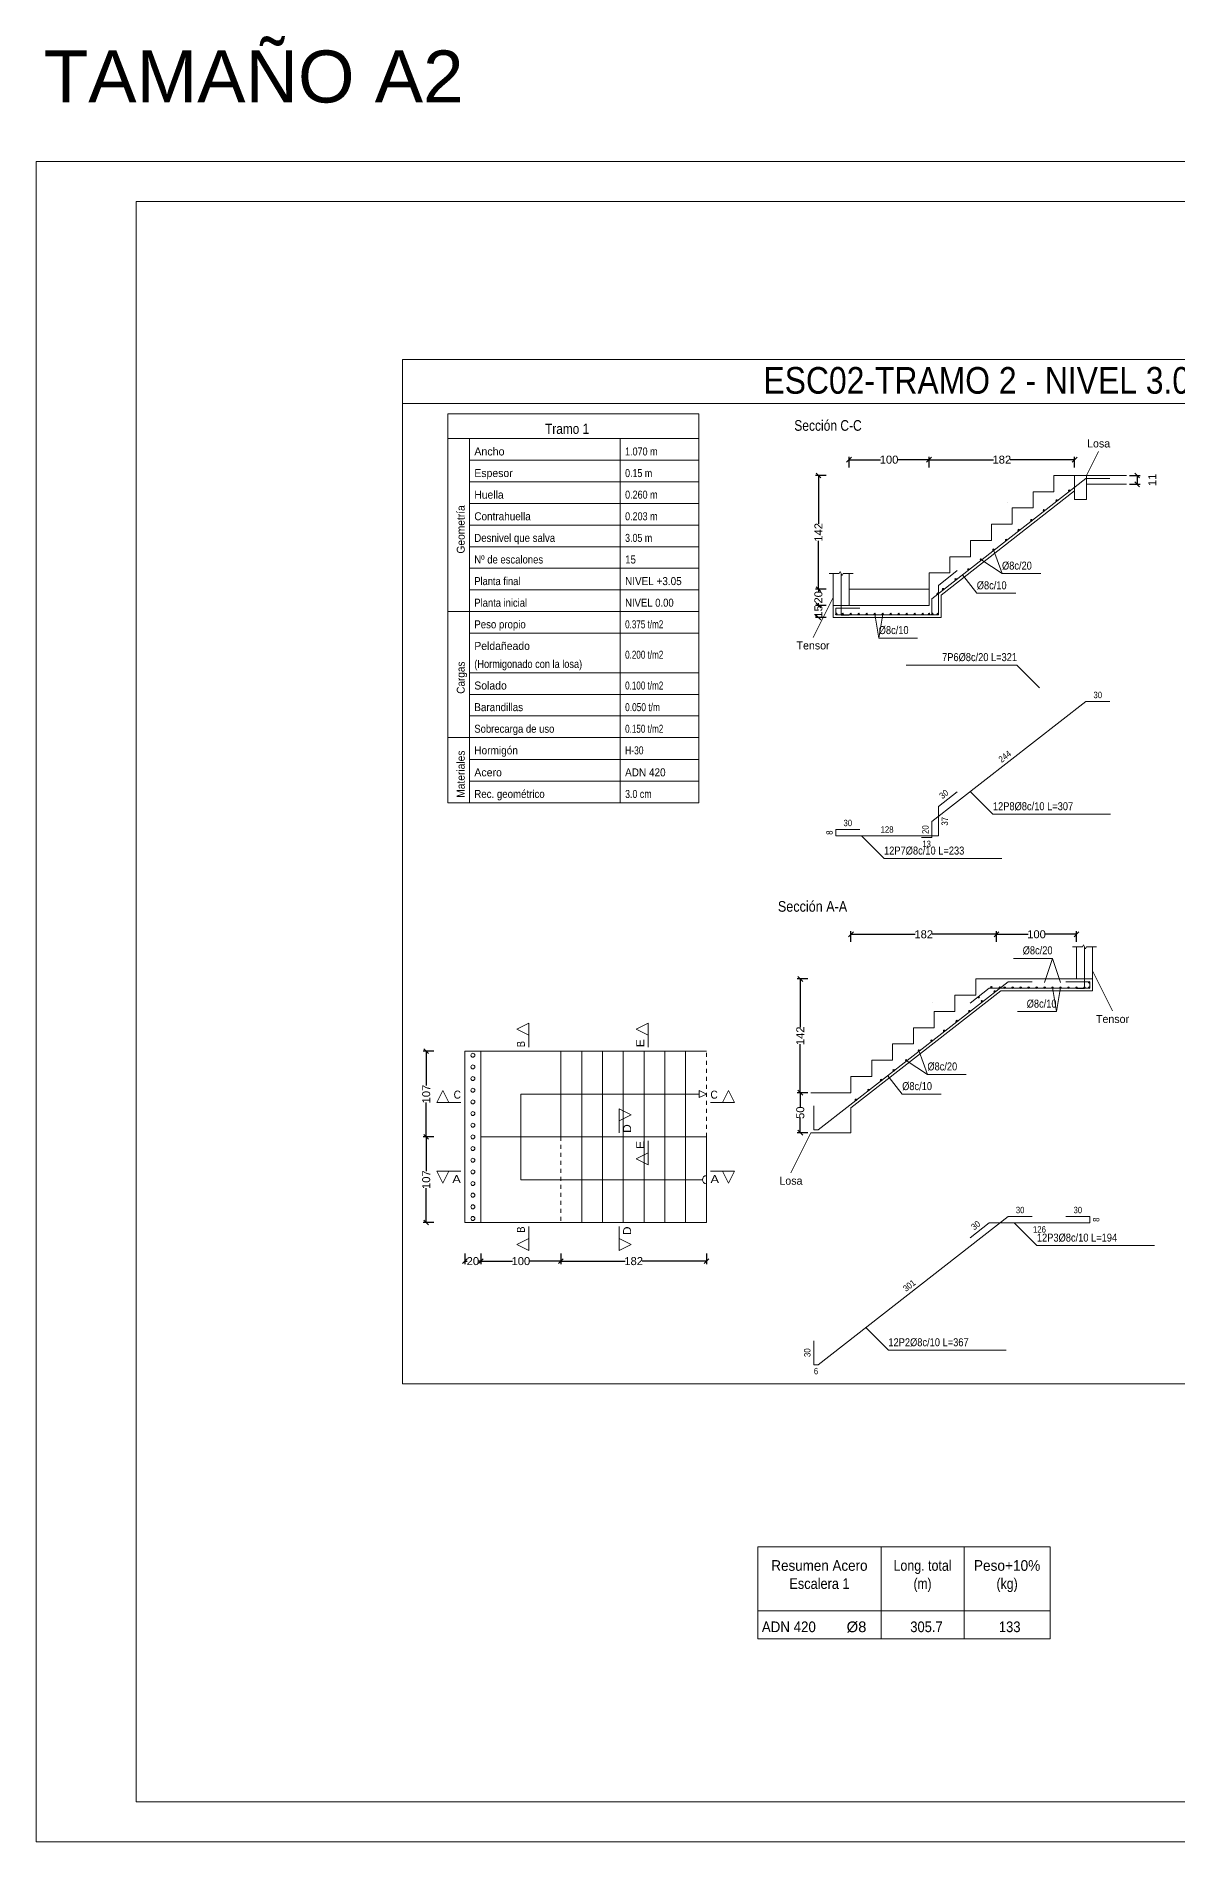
# Model space of a CAD drawing. Header units: millimetres. Extents: x 0 to 127, y 1 to 93.
# Drawn here: x 67.17 to 95.72, y 48.36 to 93.49 of the extents above; entities that cross this region are included whole.
import ezdxf
from ezdxf.enums import TextEntityAlignment as Align

# ---------------------------------------------------------------- set-up
doc = ezdxf.new("R2010")
doc.units = ezdxf.units.MM
doc.linetypes.add('CYPE_PUNTO', pattern=[0.075, 0, -0.075])
for name, color, linetype, lineweight in [('CIM_REFEREN', 2, 'Continuous', 0), ('ESC_BARRAS_ARMADURA_LONGITUDINAL', 4, 'Continuous', 15), ('ESC_BARRAS_ARMADURA_TRANSVERSAL', 4, 'Continuous', 15), ('ESC_CONTORNO_ESCALERA', 3, 'Continuous', 0), ('ESC_COTAS', 1, 'Continuous', 0), ('ESC_ESCALON', 2, 'Continuous', 0), ('ESC_GEOMETRIA_APOYO', 2, 'Continuous', 0), ('ESC_LINEA_DE_HUELLA', 9, 'Continuous', 0), ('ESC_LINEA_REFERENCIA_ARMADURA', 36, 'Continuous', 0), ('ESC_LINEAS_DE_LA_TABLA', 6, 'Continuous', 0), ('ESC_RECRECIDO', 1, 'Continuous', 0), ('ESC_RECUADRO_DEL_DETALLE', 7, 'Continuous', 9), ('ESC_SECCIONES', 4, 'Continuous', 0), ('ESC_TEXTO_APOYO', 3, 'Continuous', 0), ('ESC_TEXTO_ARMADURA_LONGITUDINAL', 3, 'Continuous', 9), ('ESC_TEXTO_ARMADURA_TRANSVERSAL', 3, 'Continuous', 9), ('ESC_TEXTOS_DE_LA_TABLA', 2, 'Continuous', 0), ('ESC_TITULO_DEL_RECUADRO', 7, 'Continuous', 0), ('RECUAD_LIMITES', 2, 'Continuous', 0), ('RECUAD_MARCO', 1, 'Continuous', 20), ('TABLAS', 1, 'Continuous', 0), ('TEXTO_TABLAS', 1, 'Continuous', 0)]:
    doc.layers.add(name, color=color, linetype=linetype, lineweight=lineweight)
doc.styles.add('CYPETXT_0.3_romans', font='arial.ttf', dxfattribs={"height": 0.2})
doc.styles.add('CYPETXT_romans', font='arial.ttf', dxfattribs={"height": 0.2})
doc.dimstyles.new('cype_oblique', dxfattribs={"dimtxt": 0.18, "dimasz": 0.18, "dimexe": 0.075, "dimexo": 0.075, "dimgap": 0, "dimtad": 0, "dimdec": 4, "dimzin": 0, "dimdsep": 46, "dimtxsty": 'CYPETXT_0.3_romans', "dimblk": 'OBLIQUE', "dimtsz": 0.06, "dimcen": 0.09, "dimadec": 0, "dimazin": 0, "dimtfac": 1, "dimtdec": 4, "dimtofl": 0, "dimtmove": 2, "dimatfit": 3, "dimfxl": 1, "dimtolj": 1, "dimtzin": 0, "dimarcsym": 0})

# ---------------------------------------------------------------- blocks, each defined once
blk = doc.blocks.new('*D86')
at = {"layer": 'Defpoints', "color": 0, "transparency": 16777216}
for p in [(94.44, 82.51), (94.44, 82.29), (94.706, 82.29)]:
    blk.add_point(p, dxfattribs=at)
at = {"layer": 'ESC_COTAS', "color": 0, "lineweight": -2, "transparency": 16777216}
for p, q in [((94.515, 82.51), (94.781, 82.51)), ((94.515, 82.29), (94.781, 82.29)), ((94.766, 82.45), (94.646, 82.57)), ((94.766, 82.23), (94.646, 82.35)), ((94.706, 82.51), (94.706, 82.29))]:
    blk.add_line(p, q, dxfattribs=at)
at = {"layer": 'ESC_COTAS', "color": 0, "transparency": 16777216, "insert": (95.082, 82.4), "char_height": 0.2, "attachment_point": 5, "rotation": 90, "style": 'CYPETXT_0.3_romans'}
blk.add_mtext('\\A1;11', dxfattribs=at)
blk = doc.blocks.new('_OBLIQUE')
at = {"color": 0, "linetype": 'ByBlock', "lineweight": -2}
blk.add_line((-0.5, -0.5), (0.5, 0.5), dxfattribs=at)
blk = doc.blocks.new('*D101')
at = {"layer": 'Defpoints', "color": 0, "transparency": 16777216}
for p in [(87.5, 82.638), (89.5, 82.904), (89.5, 82.638)]:
    blk.add_point(p, dxfattribs=at)
at = {"layer": 'ESC_COTAS', "color": 0, "lineweight": -2, "transparency": 16777216}
for p, q in [((87.44, 82.844), (87.56, 82.964)), ((87.5, 82.713), (87.5, 82.979)), ((87.5, 82.904), (88.289, 82.904)), ((89.5, 82.904), (88.711, 82.904)), ((89.44, 82.844), (89.56, 82.964)), ((89.5, 82.713), (89.5, 82.979))]:
    blk.add_line(p, q, dxfattribs=at)
at = {"layer": 'ESC_COTAS', "color": 0, "transparency": 16777216, "insert": (88.5, 82.904), "char_height": 0.2, "attachment_point": 5, "style": 'CYPETXT_0.3_romans'}
blk.add_mtext('\\A1;100', dxfattribs=at)
blk = doc.blocks.new('*D102')
at = {"layer": 'Defpoints', "color": 0, "transparency": 16777216}
for p in [(89.5, 82.638), (93.14, 82.904), (93.14, 82.638)]:
    blk.add_point(p, dxfattribs=at)
at = {"layer": 'ESC_COTAS', "color": 0, "lineweight": -2, "transparency": 16777216}
for p, q in [((89.44, 82.844), (89.56, 82.964)), ((89.5, 82.713), (89.5, 82.979)), ((89.5, 82.904), (91.11, 82.904)), ((93.14, 82.904), (91.531, 82.904)), ((93.08, 82.844), (93.2, 82.964)), ((93.14, 82.713), (93.14, 82.979))]:
    blk.add_line(p, q, dxfattribs=at)
at = {"layer": 'ESC_COTAS', "color": 0, "transparency": 16777216, "insert": (91.32, 82.904), "char_height": 0.2, "attachment_point": 5, "style": 'CYPETXT_0.3_romans'}
blk.add_mtext('\\A1;182', dxfattribs=at)
blk = doc.blocks.new('*D103')
at = {"layer": 'Defpoints', "color": 0, "transparency": 16777216}
for p in [(86.734, 79.262), (87, 79.262), (87, 78.962)]:
    blk.add_point(p, dxfattribs=at)
at = {"layer": 'ESC_COTAS', "color": 0, "lineweight": -2, "transparency": 16777216}
for p, q in [((86.925, 79.262), (86.659, 79.262)), ((86.794, 79.202), (86.674, 79.322)), ((86.794, 78.902), (86.674, 79.022)), ((86.734, 79.262), (86.734, 79.247)), ((86.925, 78.962), (86.659, 78.962)), ((86.734, 78.962), (86.734, 78.977))]:
    blk.add_line(p, q, dxfattribs=at)
at = {"layer": 'ESC_COTAS', "color": 0, "transparency": 16777216, "insert": (86.734, 79.112), "char_height": 0.2, "attachment_point": 5, "rotation": 90, "style": 'CYPETXT_0.3_romans'}
blk.add_mtext('\\A1;15', dxfattribs=at)
blk = doc.blocks.new('*D104')
at = {"layer": 'Defpoints', "color": 0, "transparency": 16777216}
for p in [(86.734, 79.668), (87, 79.668), (87, 79.262)]:
    blk.add_point(p, dxfattribs=at)
at = {"layer": 'ESC_COTAS', "color": 0, "lineweight": -2, "transparency": 16777216}
for p, q in [((86.925, 79.668), (86.659, 79.668)), ((86.794, 79.608), (86.674, 79.728)), ((86.734, 79.668), (86.734, 79.61)), ((86.925, 79.262), (86.659, 79.262)), ((86.794, 79.202), (86.674, 79.322)), ((86.734, 79.262), (86.734, 79.32))]:
    blk.add_line(p, q, dxfattribs=at)
at = {"layer": 'ESC_COTAS', "color": 0, "transparency": 16777216, "insert": (86.734, 79.465), "char_height": 0.2, "attachment_point": 5, "rotation": 90, "style": 'CYPETXT_0.3_romans'}
blk.add_mtext('\\A1;20', dxfattribs=at)
blk = doc.blocks.new('*D105')
at = {"layer": 'Defpoints', "color": 0, "transparency": 16777216}
for p in [(86.734, 82.51), (87, 82.51), (87, 79.668)]:
    blk.add_point(p, dxfattribs=at)
at = {"layer": 'ESC_COTAS', "color": 0, "lineweight": -2, "transparency": 16777216}
for p, q in [((86.925, 82.51), (86.659, 82.51)), ((86.794, 82.45), (86.674, 82.57)), ((86.734, 82.51), (86.734, 81.3)), ((86.734, 79.668), (86.734, 80.878)), ((86.925, 79.668), (86.659, 79.668)), ((86.794, 79.608), (86.674, 79.728))]:
    blk.add_line(p, q, dxfattribs=at)
at = {"layer": 'ESC_COTAS', "color": 0, "transparency": 16777216, "insert": (86.734, 81.089), "char_height": 0.2, "attachment_point": 5, "rotation": 90, "style": 'CYPETXT_0.3_romans'}
blk.add_mtext('\\A1;142', dxfattribs=at)
blk = doc.blocks.new('*D89')
at = {"layer": 'Defpoints', "color": 0, "transparency": 16777216}
for p in [(91.187, 71.042), (87.547, 70.776), (91.187, 70.776)]:
    blk.add_point(p, dxfattribs=at)
at = {"layer": 'ESC_COTAS', "color": 0, "lineweight": -2, "transparency": 16777216}
for p, q in [((87.487, 70.982), (87.607, 71.102)), ((87.547, 70.851), (87.547, 71.117)), ((87.547, 71.042), (89.157, 71.042)), ((91.187, 71.042), (89.578, 71.042)), ((91.127, 70.982), (91.247, 71.102)), ((91.187, 70.851), (91.187, 71.117))]:
    blk.add_line(p, q, dxfattribs=at)
at = {"layer": 'ESC_COTAS', "color": 0, "transparency": 16777216, "insert": (89.367, 71.042), "char_height": 0.2, "attachment_point": 5, "style": 'CYPETXT_0.3_romans'}
blk.add_mtext('\\A1;182', dxfattribs=at)
blk = doc.blocks.new('*D90')
at = {"layer": 'Defpoints', "color": 0, "transparency": 16777216}
for p in [(93.187, 71.042), (91.187, 70.776), (93.187, 70.776)]:
    blk.add_point(p, dxfattribs=at)
at = {"layer": 'ESC_COTAS', "color": 0, "lineweight": -2, "transparency": 16777216}
for p, q in [((91.127, 70.982), (91.247, 71.102)), ((91.187, 70.851), (91.187, 71.117)), ((91.187, 71.042), (91.976, 71.042)), ((93.187, 71.042), (92.399, 71.042)), ((93.127, 70.982), (93.247, 71.102)), ((93.187, 70.851), (93.187, 71.117))]:
    blk.add_line(p, q, dxfattribs=at)
at = {"layer": 'ESC_COTAS', "color": 0, "transparency": 16777216, "insert": (92.187, 71.042), "char_height": 0.2, "attachment_point": 5, "style": 'CYPETXT_0.3_romans'}
blk.add_mtext('\\A1;100', dxfattribs=at)
blk = doc.blocks.new('*D91')
at = {"layer": 'Defpoints', "color": 0, "transparency": 16777216}
for p in [(86.281, 67.084), (86.547, 67.084), (86.547, 66.084)]:
    blk.add_point(p, dxfattribs=at)
at = {"layer": 'ESC_COTAS', "color": 0, "lineweight": -2, "transparency": 16777216}
for p, q in [((86.472, 67.084), (86.206, 67.084)), ((86.341, 67.024), (86.221, 67.144)), ((86.281, 67.084), (86.281, 66.727)), ((86.281, 66.084), (86.281, 66.441)), ((86.472, 66.084), (86.206, 66.084)), ((86.341, 66.024), (86.221, 66.144))]:
    blk.add_line(p, q, dxfattribs=at)
at = {"layer": 'ESC_COTAS', "color": 0, "transparency": 16777216, "insert": (86.281, 66.584), "char_height": 0.2, "attachment_point": 5, "rotation": 90, "style": 'CYPETXT_0.3_romans'}
blk.add_mtext('\\A1;50', dxfattribs=at)
blk = doc.blocks.new('*D92')
at = {"layer": 'Defpoints', "color": 0, "transparency": 16777216}
for p in [(86.281, 69.926), (86.547, 69.926), (86.547, 67.084)]:
    blk.add_point(p, dxfattribs=at)
at = {"layer": 'ESC_COTAS', "color": 0, "lineweight": -2, "transparency": 16777216}
for p, q in [((86.341, 69.866), (86.221, 69.986)), ((86.472, 69.926), (86.206, 69.926)), ((86.281, 69.926), (86.281, 68.716)), ((86.281, 67.084), (86.281, 68.294)), ((86.472, 67.084), (86.206, 67.084)), ((86.341, 67.024), (86.221, 67.144))]:
    blk.add_line(p, q, dxfattribs=at)
at = {"layer": 'ESC_COTAS', "color": 0, "transparency": 16777216, "insert": (86.281, 68.505), "char_height": 0.2, "attachment_point": 5, "rotation": 90, "style": 'CYPETXT_0.3_romans'}
blk.add_mtext('\\A1;142', dxfattribs=at)
blk = doc.blocks.new('*D93')
at = {"layer": 'Defpoints', "color": 0, "transparency": 16777216}
for p in [(80.294, 63.14), (80.294, 62.874), (83.934, 63.14)]:
    blk.add_point(p, dxfattribs=at)
at = {"layer": 'ESC_COTAS', "color": 0, "lineweight": -2, "transparency": 16777216}
for p, q in [((80.234, 62.814), (80.354, 62.934)), ((80.294, 63.065), (80.294, 62.799)), ((80.294, 62.874), (81.904, 62.874)), ((83.934, 62.874), (82.325, 62.874)), ((83.874, 62.814), (83.994, 62.934)), ((83.934, 63.065), (83.934, 62.799))]:
    blk.add_line(p, q, dxfattribs=at)
at = {"layer": 'ESC_COTAS', "color": 0, "transparency": 16777216, "insert": (82.114, 62.874), "char_height": 0.2, "attachment_point": 5, "style": 'CYPETXT_0.3_romans'}
blk.add_mtext('\\A1;182', dxfattribs=at)
blk = doc.blocks.new('*D94')
at = {"layer": 'Defpoints', "color": 0, "transparency": 16777216}
for p in [(78.294, 63.14), (78.294, 62.874), (80.294, 63.14)]:
    blk.add_point(p, dxfattribs=at)
at = {"layer": 'ESC_COTAS', "color": 0, "lineweight": -2, "transparency": 16777216}
for p, q in [((78.234, 62.814), (78.354, 62.934)), ((78.294, 63.065), (78.294, 62.799)), ((78.294, 62.874), (79.083, 62.874)), ((80.294, 62.874), (79.506, 62.874)), ((80.234, 62.814), (80.354, 62.934)), ((80.294, 63.065), (80.294, 62.799))]:
    blk.add_line(p, q, dxfattribs=at)
at = {"layer": 'ESC_COTAS', "color": 0, "transparency": 16777216, "insert": (79.294, 62.874), "char_height": 0.2, "attachment_point": 5, "style": 'CYPETXT_0.3_romans'}
blk.add_mtext('\\A1;100', dxfattribs=at)
blk = doc.blocks.new('*D95')
at = {"layer": 'Defpoints', "color": 0, "transparency": 16777216}
for p in [(77.894, 63.14), (77.894, 62.874), (78.294, 63.14)]:
    blk.add_point(p, dxfattribs=at)
at = {"layer": 'ESC_COTAS', "color": 0, "lineweight": -2, "transparency": 16777216}
for p, q in [((77.834, 62.814), (77.954, 62.934)), ((77.894, 63.065), (77.894, 62.799)), ((77.894, 62.874), (77.95, 62.874)), ((78.234, 62.814), (78.354, 62.934)), ((78.294, 62.874), (78.239, 62.874)), ((78.294, 63.065), (78.294, 62.799))]:
    blk.add_line(p, q, dxfattribs=at)
at = {"layer": 'ESC_COTAS', "color": 0, "transparency": 16777216, "insert": (78.094, 62.874), "char_height": 0.2, "attachment_point": 5, "style": 'CYPETXT_0.3_romans'}
blk.add_mtext('\\A1;20', dxfattribs=at)
blk = doc.blocks.new('*D96')
at = {"layer": 'Defpoints', "color": 0, "transparency": 16777216}
for p in [(76.928, 65.98), (77.194, 65.98), (77.194, 63.84)]:
    blk.add_point(p, dxfattribs=at)
at = {"layer": 'ESC_COTAS', "color": 0, "lineweight": -2, "transparency": 16777216}
for p, q in [((77.119, 65.98), (76.853, 65.98)), ((76.988, 65.92), (76.868, 66.04)), ((76.928, 65.98), (76.928, 65.122)), ((76.928, 63.84), (76.928, 64.698)), ((77.119, 63.84), (76.853, 63.84)), ((76.988, 63.78), (76.868, 63.9))]:
    blk.add_line(p, q, dxfattribs=at)
at = {"layer": 'ESC_COTAS', "color": 0, "transparency": 16777216, "insert": (76.928, 64.91), "char_height": 0.2, "attachment_point": 5, "rotation": 90, "style": 'CYPETXT_0.3_romans'}
blk.add_mtext('\\A1;107', dxfattribs=at)
blk = doc.blocks.new('*D97')
at = {"layer": 'Defpoints', "color": 0, "transparency": 16777216}
for p in [(76.928, 68.12), (77.194, 68.12), (77.194, 65.98)]:
    blk.add_point(p, dxfattribs=at)
at = {"layer": 'ESC_COTAS', "color": 0, "lineweight": -2, "transparency": 16777216}
for p, q in [((76.988, 68.06), (76.868, 68.18)), ((77.119, 68.12), (76.853, 68.12)), ((76.928, 68.12), (76.928, 67.262)), ((76.928, 65.98), (76.928, 66.838)), ((77.119, 65.98), (76.853, 65.98)), ((76.988, 65.92), (76.868, 66.04))]:
    blk.add_line(p, q, dxfattribs=at)
at = {"layer": 'ESC_COTAS', "color": 0, "transparency": 16777216, "insert": (76.928, 67.05), "char_height": 0.2, "attachment_point": 5, "rotation": 90, "style": 'CYPETXT_0.3_romans'}
blk.add_mtext('\\A1;107', dxfattribs=at)

msp = doc.modelspace()

# ---------------------------------------------------------------- hatches: boundary and pattern name
at = {"layer": 'ESC_BARRAS_ARMADURA_TRANSVERSAL'}
h = msp.add_hatch(color=256, dxfattribs=at)
edge = h.paths.add_edge_path(flags=0)
edge.add_arc((93.00459, 82.1301), 0.02, 0, 360)
h = msp.add_hatch(color=256, dxfattribs=at)
edge = h.paths.add_edge_path(flags=0)
edge.add_arc((92.6893, 81.88394), 0.02, 0, 360)
h = msp.add_hatch(color=256, dxfattribs=at)
edge = h.paths.add_edge_path(flags=0)
edge.add_arc((92.05874, 81.39161), 0.02, 0, 360)
h = msp.add_hatch(color=256, dxfattribs=at)
edge = h.paths.add_edge_path(flags=0)
edge.add_arc((92.37402, 81.63777), 0.02, 0, 360)
h = msp.add_hatch(color=256, dxfattribs=at)
edge = h.paths.add_edge_path(flags=0)
edge.add_arc((91.42817, 80.89928), 0.02, 0, 360)
h = msp.add_hatch(color=256, dxfattribs=at)
edge = h.paths.add_edge_path(flags=0)
edge.add_arc((91.74345, 81.14545), 0.02, 0, 360)
h = msp.add_hatch(color=256, dxfattribs=at)
edge = h.paths.add_edge_path(flags=0)
edge.add_arc((90.7976, 80.40696), 0.02, 0, 360)
h = msp.add_hatch(color=256, dxfattribs=at)
edge = h.paths.add_edge_path(flags=0)
edge.add_arc((91.11289, 80.65312), 0.02, 0, 360)
h = msp.add_hatch(color=256, dxfattribs=at)
edge = h.paths.add_edge_path(flags=0)
edge.add_arc((90.16704, 79.91463), 0.02, 0, 360)
h = msp.add_hatch(color=256, dxfattribs=at)
edge = h.paths.add_edge_path(flags=0)
edge.add_arc((90.48232, 80.16079), 0.02, 0, 360)
h = msp.add_hatch(color=256, dxfattribs=at)
edge = h.paths.add_edge_path(flags=0)
edge.add_arc((89.71617, 79.55461), 0.02, 0, 360)
h = msp.add_hatch(color=256, dxfattribs=at)
edge = h.paths.add_edge_path(flags=0)
edge.add_arc((89.85175, 79.66847), 0.02, 0, 360)
h = msp.add_hatch(color=256, dxfattribs=at)
edge = h.paths.add_edge_path(flags=0)
edge.add_arc((87.18417, 79.046), 0.02, 0, 360)
h = msp.add_hatch(color=256, dxfattribs=at)
edge = h.paths.add_edge_path(flags=0)
edge.add_arc((87.34217, 79.046), 0.02, 0, 360)
h = msp.add_hatch(color=256, dxfattribs=at)
edge = h.paths.add_edge_path(flags=0)
edge.add_arc((87.54217, 79.046), 0.02, 0, 360)
h = msp.add_hatch(color=256, dxfattribs=at)
edge = h.paths.add_edge_path(flags=0)
edge.add_arc((87.74217, 79.046), 0.02, 0, 360)
h = msp.add_hatch(color=256, dxfattribs=at)
edge = h.paths.add_edge_path(flags=0)
edge.add_arc((87.94217, 79.046), 0.02, 0, 360)
h = msp.add_hatch(color=256, dxfattribs=at)
edge = h.paths.add_edge_path(flags=0)
edge.add_arc((88.14217, 79.046), 0.02, 0, 360)
h = msp.add_hatch(color=256, dxfattribs=at)
edge = h.paths.add_edge_path(flags=0)
edge.add_arc((88.34217, 79.046), 0.02, 0, 360)
h = msp.add_hatch(color=256, dxfattribs=at)
edge = h.paths.add_edge_path(flags=0)
edge.add_arc((88.54217, 79.046), 0.02, 0, 360)
h = msp.add_hatch(color=256, dxfattribs=at)
edge = h.paths.add_edge_path(flags=0)
edge.add_arc((88.74217, 79.046), 0.02, 0, 360)
h = msp.add_hatch(color=256, dxfattribs=at)
edge = h.paths.add_edge_path(flags=0)
edge.add_arc((88.94217, 79.046), 0.02, 0, 360)
h = msp.add_hatch(color=256, dxfattribs=at)
edge = h.paths.add_edge_path(flags=0)
edge.add_arc((89.14217, 79.046), 0.02, 0, 360)
h = msp.add_hatch(color=256, dxfattribs=at)
edge = h.paths.add_edge_path(flags=0)
edge.add_arc((89.34217, 79.046), 0.02, 0, 360)
h = msp.add_hatch(color=256, dxfattribs=at)
edge = h.paths.add_edge_path(flags=0)
edge.add_arc((89.50017, 79.046), 0.02, 0, 360)
h = msp.add_hatch(color=256, dxfattribs=at)
edge = h.paths.add_edge_path(flags=0)
edge.add_arc((89.58417, 79.046), 0.02, 0, 360)
h = msp.add_hatch(color=256, dxfattribs=at)
edge = h.paths.add_edge_path(flags=0)
edge.add_arc((89.71617, 79.046), 0.02, 0, 360)
h = msp.add_hatch(color=256, dxfattribs=at)
edge = h.paths.add_edge_path(flags=0)
edge.add_arc((91.05748, 69.71792), 0.02, 0, 360)
h = msp.add_hatch(color=256, dxfattribs=at)
edge = h.paths.add_edge_path(flags=0)
edge.add_arc((91.13872, 69.61388), 0.02, 0, 360)
h = msp.add_hatch(color=256, dxfattribs=at)
edge = h.paths.add_edge_path(flags=0)
edge.add_arc((91.27149, 69.71), 0.02, 0, 360)
h = msp.add_hatch(color=256, dxfattribs=at)
edge = h.paths.add_edge_path(flags=0)
edge.add_arc((91.38749, 69.71), 0.02, 0, 360)
h = msp.add_hatch(color=256, dxfattribs=at)
edge = h.paths.add_edge_path(flags=0)
edge.add_arc((91.58749, 69.71), 0.02, 0, 360)
h = msp.add_hatch(color=256, dxfattribs=at)
edge = h.paths.add_edge_path(flags=0)
edge.add_arc((91.78749, 69.71), 0.02, 0, 360)
h = msp.add_hatch(color=256, dxfattribs=at)
edge = h.paths.add_edge_path(flags=0)
edge.add_arc((91.98749, 69.71), 0.02, 0, 360)
h = msp.add_hatch(color=256, dxfattribs=at)
edge = h.paths.add_edge_path(flags=0)
edge.add_arc((92.18749, 69.71), 0.02, 0, 360)
h = msp.add_hatch(color=256, dxfattribs=at)
edge = h.paths.add_edge_path(flags=0)
edge.add_arc((92.38749, 69.71), 0.02, 0, 360)
h = msp.add_hatch(color=256, dxfattribs=at)
edge = h.paths.add_edge_path(flags=0)
edge.add_arc((92.58749, 69.71), 0.02, 0, 360)
h = msp.add_hatch(color=256, dxfattribs=at)
edge = h.paths.add_edge_path(flags=0)
edge.add_arc((92.78749, 69.71), 0.02, 0, 360)
h = msp.add_hatch(color=256, dxfattribs=at)
edge = h.paths.add_edge_path(flags=0)
edge.add_arc((92.98749, 69.71), 0.02, 0, 360)
h = msp.add_hatch(color=256, dxfattribs=at)
edge = h.paths.add_edge_path(flags=0)
edge.add_arc((93.18749, 69.71), 0.02, 0, 360)
h = msp.add_hatch(color=256, dxfattribs=at)
edge = h.paths.add_edge_path(flags=0)
edge.add_arc((93.38749, 69.71), 0.02, 0, 360)
h = msp.add_hatch(color=256, dxfattribs=at)
edge = h.paths.add_edge_path(flags=0)
edge.add_arc((93.50349, 69.842), 0.02, 0, 360)
h = msp.add_hatch(color=256, dxfattribs=at)
edge = h.paths.add_edge_path(flags=0)
edge.add_arc((93.50349, 69.71), 0.02, 0, 360)
h = msp.add_hatch(color=256, dxfattribs=at)
edge = h.paths.add_edge_path(flags=0)
edge.add_arc((90.50815, 69.12155), 0.02, 0, 360)
h = msp.add_hatch(color=256, dxfattribs=at)
edge = h.paths.add_edge_path(flags=0)
edge.add_arc((90.7422, 69.47176), 0.02, 0, 360)
h = msp.add_hatch(color=256, dxfattribs=at)
edge = h.paths.add_edge_path(flags=0)
edge.add_arc((90.82343, 69.36772), 0.02, 0, 360)
h = msp.add_hatch(color=256, dxfattribs=at)
edge = h.paths.add_edge_path(flags=0)
edge.add_arc((89.87758, 68.62923), 0.02, 0, 360)
h = msp.add_hatch(color=256, dxfattribs=at)
edge = h.paths.add_edge_path(flags=0)
edge.add_arc((90.19287, 68.87539), 0.02, 0, 360)
h = msp.add_hatch(color=256, dxfattribs=at)
edge = h.paths.add_edge_path(flags=0)
edge.add_arc((89.24702, 68.1369), 0.02, 0, 360)
h = msp.add_hatch(color=256, dxfattribs=at)
edge = h.paths.add_edge_path(flags=0)
edge.add_arc((89.5623, 68.38306), 0.02, 0, 360)
h = msp.add_hatch(color=256, dxfattribs=at)
edge = h.paths.add_edge_path(flags=0)
edge.add_arc((88.93173, 67.89074), 0.02, 0, 360)
h = msp.add_hatch(color=256, dxfattribs=at)
edge = h.paths.add_edge_path(flags=0)
edge.add_arc((88.30117, 67.39841), 0.02, 0, 360)
h = msp.add_hatch(color=256, dxfattribs=at)
edge = h.paths.add_edge_path(flags=0)
edge.add_arc((88.61645, 67.64457), 0.02, 0, 360)
h = msp.add_hatch(color=256, dxfattribs=at)
edge = h.paths.add_edge_path(flags=0)
edge.add_arc((87.6706, 66.90608), 0.02, 0, 360)
h = msp.add_hatch(color=256, dxfattribs=at)
edge = h.paths.add_edge_path(flags=0)
edge.add_arc((87.98588, 67.15224), 0.02, 0, 360)

# ---------------------------------------------------------------- linework, layer by layer
at = {"layer": 'ESC_BARRAS_ARMADURA_LONGITUDINAL'}
for points in [[(89.30817, 79.03), (89.56817, 79.03), (89.56817, 79.42675), (93.41853, 82.433), (94.01853, 82.433)], [(87.76817, 79.194), (87.16817, 79.194), (87.16817, 79.03), (89.73217, 79.03), (89.73217, 79.76287), (90.2051, 80.13211)], [(87.30017, 80.062), (87.30017, 79.022), (87.50017, 79.022)], [(89.30817, 73.46113), (89.56817, 73.46113), (89.56817, 73.85789), (93.41853, 76.86413), (94.01853, 76.86413)], [(87.76817, 73.66513), (87.16817, 73.66513), (87.16817, 73.50113), (89.73217, 73.50113), (89.73217, 74.234), (90.2051, 74.60325)], [(93.38749, 70.726), (93.38749, 69.686), (93.18749, 69.686)], [(86.61549, 66.752), (86.61549, 66.152), (86.73078, 66.152), (91.47738, 69.858), (92.07738, 69.858)], [(90.52792, 69.32475), (91.00084, 69.694), (93.51949, 69.694), (93.51949, 69.858), (92.91949, 69.858)], [(86.61549, 60.886), (86.61549, 60.286), (86.73078, 60.286), (91.47738, 63.992), (92.07738, 63.992)], [(90.52792, 63.45875), (91.00084, 63.828), (93.51949, 63.828), (93.51949, 63.992), (92.91949, 63.992)]]:
    msp.add_lwpolyline(points, dxfattribs=at)
at = {"layer": 'ESC_BARRAS_ARMADURA_TRANSVERSAL'}
for centre in [(93.00459, 82.1301), (92.6893, 81.88394), (92.05874, 81.39161), (92.37402, 81.63777), (91.42817, 80.89928), (91.74345, 81.14545), (90.7976, 80.40696), (91.11289, 80.65312), (90.16704, 79.91463), (90.48232, 80.16079), (89.71617, 79.55461), (89.85175, 79.66847), (87.18417, 79.046), (87.34217, 79.046), (87.54217, 79.046), (87.74217, 79.046), (87.94217, 79.046), (88.14217, 79.046), (88.34217, 79.046), (88.54217, 79.046), (88.74217, 79.046), (88.94217, 79.046), (89.14217, 79.046), (89.34217, 79.046), (89.50017, 79.046), (89.58417, 79.046), (89.71617, 79.046), (91.05748, 69.71792), (91.13872, 69.61388), (91.27149, 69.71), (91.38749, 69.71), (91.58749, 69.71), (91.78749, 69.71), (91.98749, 69.71), (92.18749, 69.71), (92.38749, 69.71), (92.58749, 69.71), (92.78749, 69.71), (92.98749, 69.71), (93.18749, 69.71), (93.38749, 69.71), (93.50349, 69.842), (93.50349, 69.71), (90.50815, 69.12155), (90.7422, 69.47176), (90.82343, 69.36772), (89.87758, 68.62923), (90.19287, 68.87539), (89.24702, 68.1369), (89.5623, 68.38306), (88.93173, 67.89074), (88.30117, 67.39841), (88.61645, 67.64457), (87.6706, 66.90608), (87.98588, 67.15224)]:
    msp.add_circle(centre, 0.02, dxfattribs=at)
at = {"layer": 'ESC_CONTORNO_ESCALERA'}
for p, q in [((91.18749, 69.926), (93.18749, 69.926)), ((80.29449, 68.12), (83.93449, 68.12)), ((83.93449, 65.98), (80.29449, 65.98)), ((80.29449, 65.98), (83.93449, 65.98)), ((78.29449, 63.84), (80.29449, 63.84)), ((83.93449, 63.84), (80.29449, 63.84))]:
    msp.add_line(p, q, dxfattribs=at)
for points in [[(87.50017, 78.962), (89.80017, 78.962), (89.80017, 79.52162), (93.14017, 82.12939)], [(87.50017, 79.262), (89.50017, 79.262), (89.50017, 79.668)], [(87.54749, 66.70339), (91.29073, 69.626), (93.18749, 69.626)], [(80.29449, 68.12), (78.29449, 68.12), (77.89449, 68.12), (77.89449, 65.98)], [(77.89449, 65.98), (77.89449, 63.84), (78.29449, 63.84)]]:
    msp.add_lwpolyline(points, dxfattribs=at)
at = {"layer": 'ESC_ESCALON'}
for p, q in [((80.29449, 65.98), (80.29449, 68.12)), ((80.81449, 65.98), (80.81449, 68.12)), ((81.33449, 65.98), (81.33449, 68.12)), ((81.85449, 65.98), (81.85449, 68.12)), ((82.37449, 65.98), (82.37449, 68.12)), ((82.89449, 65.98), (82.89449, 68.12)), ((83.41449, 65.98), (83.41449, 68.12)), ((80.29449, 65.98), (78.29449, 65.98)), ((80.81449, 65.98), (80.81449, 63.84)), ((81.33449, 65.98), (81.33449, 63.84)), ((81.85449, 65.98), (81.85449, 63.84)), ((82.37449, 65.98), (82.37449, 63.84)), ((82.89449, 65.98), (82.89449, 63.84)), ((83.41449, 65.98), (83.41449, 63.84)), ((83.93449, 65.98), (83.93449, 63.84))]:
    msp.add_line(p, q, dxfattribs=at)
at = {"layer": 'ESC_ESCALON', "linetype": 'CYPE_PUNTO'}
for p, q in [((83.93449, 65.98), (83.93449, 68.12)), ((80.29449, 65.98), (80.29449, 63.84))]:
    msp.add_line(p, q, dxfattribs=at)
at = {"layer": 'ESC_ESCALON'}
for points in [[(89.50017, 79.668), (89.50017, 80.074), (90.02017, 80.074), (90.02017, 80.48), (90.54017, 80.48), (90.54017, 80.886), (91.06017, 80.886), (91.06017, 81.292), (91.58017, 81.292), (91.58017, 81.698), (92.10017, 81.698), (92.10017, 82.104), (92.62017, 82.104), (92.62017, 82.51), (93.14017, 82.51)], [(87.54749, 67.084), (87.54749, 67.49), (88.06749, 67.49), (88.06749, 67.896), (88.58749, 67.896), (88.58749, 68.302), (89.10749, 68.302), (89.10749, 68.708), (89.62749, 68.708), (89.62749, 69.114), (90.14749, 69.114), (90.14749, 69.52), (90.66749, 69.52), (90.66749, 69.926), (91.18749, 69.926)]]:
    msp.add_lwpolyline(points, dxfattribs=at)
at = {"layer": 'ESC_GEOMETRIA_APOYO'}
for p, q in [((93.44017, 82.51), (94.44017, 82.51)), ((93.44017, 82.29), (94.44017, 82.29)), ((87.10017, 79.262), (87.10017, 80.062)), ((87.50017, 79.262), (87.50017, 80.062)), ((87.10017, 78.962), (87.50017, 78.962)), ((93.18749, 69.926), (93.18749, 70.726)), ((93.58749, 69.926), (93.58749, 70.726)), ((93.58749, 69.626), (93.18749, 69.626)), ((78.29449, 68.12), (78.29449, 65.98)), ((87.54749, 67.084), (86.54749, 67.084)), ((87.54749, 66.70339), (87.54749, 66.084)), ((78.29449, 65.98), (78.29449, 63.84)), ((87.54749, 66.084), (86.54749, 66.084))]:
    msp.add_line(p, q, dxfattribs=at)
msp.add_lwpolyline([(93.14017, 82.51), (93.44017, 82.51), (93.44017, 81.91), (93.14017, 81.91), (93.14017, 82.51)], close=True, dxfattribs=at)
for points in [[(87.60017, 80.062), (87.35017, 80.062), (87.32517, 80.012), (87.27517, 80.112), (87.25017, 80.062), (87.00017, 80.062)], [(87.50017, 79.262), (87.10017, 79.262), (87.10017, 78.962)], [(93.08749, 70.726), (93.33749, 70.726), (93.36249, 70.776), (93.41249, 70.676), (93.43749, 70.726), (93.68749, 70.726)], [(93.18749, 69.926), (93.58749, 69.926), (93.58749, 69.626)]]:
    msp.add_lwpolyline(points, dxfattribs=at)
for centre in [(78.09449, 68.02), (78.09449, 67.72857), (78.09449, 67.43714), (78.09449, 67.14571), (78.09449, 66.85429), (78.09449, 66.56286), (78.09449, 66.27143), (78.09449, 65.98), (78.09449, 65.98), (78.09449, 65.68857), (78.09449, 65.39714), (78.09449, 65.10571), (78.09449, 64.81429), (78.09449, 64.52286), (78.09449, 64.23143), (78.09449, 63.94)]:
    msp.add_circle(centre, 0.05, dxfattribs=at)
at = {"layer": 'ESC_LINEA_DE_HUELLA'}
msp.add_lwpolyline([(83.83449, 64.91), (80.29449, 64.91), (79.29449, 64.91), (79.29449, 65.98), (79.29449, 67.05), (80.29449, 67.05), (83.75449, 67.05)], dxfattribs=at)
msp.add_lwpolyline([(83.75449, 67.14), (83.93449, 67.05), (83.75449, 66.96), (83.75449, 67.14)], close=True, dxfattribs=at)
msp.add_arc((83.93449, 64.91), 0.1, 90, 270, dxfattribs=at)
at = {"layer": 'ESC_LINEA_REFERENCIA_ARMADURA'}
for p, q in [((93.74017, 83.11), (93.44017, 82.51)), ((91.45062, 81.8455), (91.45062, 81.8455)), ((91.32449, 80.05711), (90.7976, 80.40696)), ((91.32449, 80.05711), (91.11289, 80.65312)), ((90.69392, 79.56479), (90.33453, 80.0251)), ((86.60017, 78.462), (87.10017, 79.462)), ((90.69392, 79.56479), (91.66592, 79.56479)), ((88.24217, 78.446), (88.14217, 79.046)), ((88.24217, 78.446), (88.34217, 79.046)), ((88.92404, 77.76989), (91.69904, 77.76989)), ((91.69904, 77.76989), (92.26472, 77.20421)), ((91.09644, 74.04377), (90.53076, 74.60945)), ((91.09644, 74.04377), (94.03944, 74.04377)), ((88.37485, 72.93545), (87.80917, 73.50113)), ((88.37485, 72.93545), (91.31785, 72.93545)), ((91.61549, 70.442), (92.58749, 70.442)), ((92.58749, 70.442), (92.38749, 69.842)), ((92.58749, 70.442), (92.78749, 69.842)), ((92.58749, 70.442), (92.58749, 70.442)), ((94.08749, 69.126), (93.58749, 70.126)), ((92.68749, 69.11), (92.58749, 69.71)), ((92.68749, 69.11), (92.78749, 69.71)), ((89.58475, 69.32928), (89.58475, 69.32928)), ((91.71549, 69.11), (92.68749, 69.11)), ((92.68749, 69.11), (92.68749, 69.11)), ((89.45862, 67.54089), (88.93173, 67.89074)), ((89.45862, 67.54089), (89.24702, 68.1369)), ((88.82805, 67.04857), (88.46865, 67.50888)), ((88.82805, 67.04857), (89.80005, 67.04857)), ((86.04749, 65.084), (86.54749, 66.084)), ((92.19618, 63.26232), (91.6305, 63.828)), ((92.19618, 63.26232), (95.13918, 63.26232)), ((88.48311, 60.64682), (87.91743, 61.2125)), ((88.48311, 60.64682), (91.42611, 60.64682))]:
    msp.add_line(p, q, dxfattribs=at)
for points in [[(91.32449, 80.05711), (91.32449, 80.05711), (92.29649, 80.05711)], [(88.24217, 78.446), (88.24217, 78.446), (89.21417, 78.446)], [(89.45862, 67.54089), (89.45862, 67.54089), (90.43062, 67.54089)]]:
    msp.add_lwpolyline(points, dxfattribs=at)
at = {"layer": 'ESC_LINEAS_DE_LA_TABLA'}
for p, q in [((77.47049, 84.05), (83.74049, 84.05)), ((77.47049, 84.05), (77.47049, 74.33)), ((83.74049, 84.05), (83.74049, 74.33)), ((77.47049, 83.43), (83.74049, 83.43)), ((78.01049, 83.43), (78.01049, 74.33)), ((81.78049, 83.43), (81.78049, 74.33)), ((78.01049, 82.89), (83.74049, 82.89)), ((78.01049, 82.35), (83.74049, 82.35)), ((78.01049, 81.81), (83.74049, 81.81)), ((78.01049, 81.27), (83.74049, 81.27)), ((78.01049, 80.73), (83.74049, 80.73)), ((78.01049, 80.19), (83.74049, 80.19)), ((78.01049, 79.65), (83.74049, 79.65)), ((77.47049, 79.11), (83.74049, 79.11)), ((78.01049, 78.57), (83.74049, 78.57)), ((78.01049, 77.58), (83.74049, 77.58)), ((78.01049, 77.04), (83.74049, 77.04)), ((78.01049, 76.5), (83.74049, 76.5)), ((77.47049, 75.96), (83.74049, 75.96)), ((78.01049, 75.41), (83.74049, 75.41)), ((78.01049, 74.87), (83.74049, 74.87)), ((77.47049, 74.33), (83.74049, 74.33))]:
    msp.add_line(p, q, dxfattribs=at)
at = {"layer": 'ESC_LINEAS_DE_LA_TABLA', "color": 254, "true_color": 0xdad7d3}
msp.add_lwpolyline([(77.47049, 84.05), (83.74049, 84.05), (83.74049, 83.43), (77.47049, 83.43)], close=True, dxfattribs=at)
at = {"layer": 'ESC_LINEAS_DE_LA_TABLA', "color": 7, "true_color": 0xf2f1f0}
for points in [[(77.47049, 83.43), (78.01049, 83.43), (78.01049, 79.11), (77.47049, 79.11)], [(77.47049, 79.11), (78.01049, 79.11), (78.01049, 75.96), (77.47049, 75.96)], [(77.47049, 75.96), (78.01049, 75.96), (78.01049, 74.33), (77.47049, 74.33)]]:
    msp.add_lwpolyline(points, close=True, dxfattribs=at)
at = {"layer": 'ESC_RECRECIDO'}
msp.add_lwpolyline([(87.50017, 79.262), (87.50017, 79.668), (89.50017, 79.668), (89.50017, 79.262), (87.50017, 79.262)], close=True, dxfattribs=at)
at = {"layer": 'ESC_RECUADRO_DEL_DETALLE'}
for p, q in [((76.33049, 84.31), (108.94049, 84.31)), ((76.33049, 59.81), (76.33049, 84.31)), ((76.33049, 84.31), (108.94049, 84.31)), ((76.33049, 59.81), (108.94049, 59.81))]:
    msp.add_line(p, q, dxfattribs=at)
msp.add_lwpolyline([(76.33049, 84.31), (76.33049, 85.41), (108.94049, 85.41)], dxfattribs=at)
at = {"layer": 'ESC_SECCIONES'}
for p, q in [((79.49449, 68.22), (79.49449, 68.52)), ((82.47849, 68.22), (82.47849, 68.52)), ((77.79449, 66.836), (77.49449, 66.836)), ((84.03449, 66.836), (84.33449, 66.836)), ((81.75049, 66.08), (81.75049, 66.38)), ((82.47849, 65.88), (82.47849, 65.58)), ((77.79449, 65.124), (77.49449, 65.124)), ((84.03449, 65.124), (84.33449, 65.124)), ((79.49449, 63.74), (79.49449, 63.44)), ((81.75049, 63.74), (81.75049, 63.44))]:
    msp.add_line(p, q, dxfattribs=at)
for points in [[(79.49449, 68.52), (79.49449, 68.82), (79.19449, 68.67), (79.49449, 68.52)], [(82.47849, 68.52), (82.47849, 68.82), (82.17849, 68.67), (82.47849, 68.52)], [(77.49449, 66.836), (77.19449, 66.836), (77.34449, 67.136), (77.49449, 66.836)], [(84.33449, 66.836), (84.63449, 66.836), (84.48449, 67.136), (84.33449, 66.836)], [(81.75049, 66.38), (81.75049, 66.68), (82.05049, 66.53), (81.75049, 66.38)], [(82.47849, 65.58), (82.47849, 65.28), (82.17849, 65.43), (82.47849, 65.58)], [(77.49449, 65.124), (77.19449, 65.124), (77.34449, 64.824), (77.49449, 65.124)], [(84.33449, 65.124), (84.63449, 65.124), (84.48449, 64.824), (84.33449, 65.124)], [(79.49449, 63.44), (79.49449, 63.14), (79.19449, 63.29), (79.49449, 63.44)], [(81.75049, 63.44), (81.75049, 63.14), (82.05049, 63.29), (81.75049, 63.44)]]:
    msp.add_lwpolyline(points, close=True, dxfattribs=at)
at = {"layer": 'RECUAD_LIMITES'}
msp.add_lwpolyline([(67.17349, 48.36), (126.57349, 48.36), (126.57349, 90.36), (67.17349, 90.36), (67.17349, 48.36)], close=True, dxfattribs=at)
at = {"layer": 'RECUAD_MARCO'}
msp.add_lwpolyline([(69.67349, 49.36), (125.57349, 49.36), (125.57349, 89.36), (69.67349, 89.36), (69.67349, 49.36)], close=True, dxfattribs=at)
at = {"layer": 'TABLAS'}
for p, q in [((88.29949, 53.435), (88.29949, 55.735)), ((90.37549, 53.435), (90.37549, 55.735)), ((92.52749, 53.435), (92.52749, 55.735)), ((85.21949, 54.135), (92.52749, 54.135))]:
    msp.add_line(p, q, dxfattribs=at)
msp.add_lwpolyline([(85.21949, 53.435), (92.52749, 53.435), (92.52749, 55.735), (85.21949, 55.735), (85.21949, 53.435)], close=True, dxfattribs=at)

# ---------------------------------------------------------------- texts
at = {"layer": 'CIM_REFEREN', "insert": (67.3667, 93.13168), "char_height": 1.3, "attachment_point": 1, "style": 'CYPETXT_romans'}
msp.add_mtext_dynamic_manual_height_columns('TAMAÑO A2', width=20.4097016, gutter_width=12.5, heights=[0], dxfattribs=at)
at = {"layer": 'ESC_BARRAS_ARMADURA_LONGITUDINAL', "style": 'CYPETXT_romans', "width": 0.872274}
for s, p in [('30', (93.71853, 76.94413)), ('30', (87.46817, 73.74513)), ('128', (88.45017, 73.58113)), ('30', (91.77738, 64.072)), ('30', (93.21949, 64.072))]:
    msp.add_text(s, height=0.16, dxfattribs=at).set_placement(p, align=Align.CENTER)
for s, rotation, p in [('244', 37.981724, (91.44412, 75.42407)), ('30', 37.981724, (89.9194, 74.48168)), ('8', 90, (87.08817, 73.58313)), ('20', 90, (89.48817, 73.65951)), ('30', 37.981724, (90.71515, 63.70643)), ('301', 37.981724, (89.05485, 62.20206)), ('30', 90, (86.53549, 60.586))]:
    msp.add_text(s, height=0.16, rotation=rotation, dxfattribs=at).set_placement(p, align=Align.CENTER)
for s, p in [('37', (89.81217, 73.86757)), ('8', (93.59949, 63.91))]:
    msp.add_text(s, height=0.16, rotation=90, dxfattribs=at).set_placement(p, align=Align.TOP_CENTER)
for s, p in [('13', (89.43817, 73.38113)), ('126', (92.26017, 63.748)), ('6', (86.67314, 60.206))]:
    msp.add_text(s, height=0.16, dxfattribs=at).set_placement(p, align=Align.TOP_CENTER)
at = {"layer": 'ESC_SECCIONES', "style": 'CYPETXT_romans'}
for s, width, p in [('Sección C-C', 0.806467, (86.13067, 83.76)), ('Sección A-A', 0.845502, (85.72049, 71.74))]:
    msp.add_text(s, height=0.2666667, dxfattribs=dict(at, width=width)).set_placement(p, align=Align.MIDDLE_LEFT)
for s, width, p in [('B', 0.838198, (79.39449, 68.22)), ('E', 1.097162, (82.37849, 68.22))]:
    msp.add_text(s, height=0.2, rotation=90, dxfattribs=dict(at, width=width)).set_placement(p)
at = {"layer": 'ESC_SECCIONES', "style": 'CYPETXT_romans', "width": 0.900751}
msp.add_text('C', height=0.2, dxfattribs=at).set_placement((77.79449, 66.936), align=Align.RIGHT)
msp.add_text('C', height=0.2, dxfattribs=at).set_placement((84.03449, 66.936))
at = {"layer": 'ESC_SECCIONES', "style": 'CYPETXT_romans', "width": 1.069307}
msp.add_text('D', height=0.2, rotation=90, dxfattribs=at).set_placement((81.85049, 66.08), align=Align.TOP_LEFT)
at = {"layer": 'ESC_SECCIONES', "style": 'CYPETXT_romans'}
for s, width, p in [('E', 1.097162, (82.37849, 65.88)), ('B', 0.838198, (79.39449, 63.74))]:
    msp.add_text(s, height=0.2, rotation=90, dxfattribs=dict(at, width=width)).set_placement(p, align=Align.RIGHT)
at = {"layer": 'ESC_SECCIONES', "style": 'CYPETXT_romans', "width": 1.156502}
msp.add_text('A', height=0.2, dxfattribs=at).set_placement((77.79449, 65.024), align=Align.TOP_RIGHT)
msp.add_text('A', height=0.2, dxfattribs=at).set_placement((84.03449, 65.024), align=Align.TOP_LEFT)
at = {"layer": 'ESC_SECCIONES', "style": 'CYPETXT_romans', "width": 1.069307}
msp.add_text('D', height=0.2, rotation=90, dxfattribs=at).set_placement((81.85049, 63.74), align=Align.TOP_RIGHT)
at = {"layer": 'ESC_TEXTO_APOYO', "style": 'CYPETXT_romans', "width": 0.953631}
msp.add_text('Losa', height=0.2, dxfattribs=at).set_placement((93.74017, 83.21), align=Align.CENTER)
at = {"layer": 'ESC_TEXTO_APOYO', "style": 'CYPETXT_romans'}
for s, width, p in [('Tensor', 0.951946, (86.60017, 78.362)), ('Tensor', 0.951946, (94.08749, 69.026)), ('Losa', 0.953631, (86.04749, 64.984))]:
    msp.add_text(s, height=0.2, dxfattribs=dict(at, width=width)).set_placement(p, align=Align.TOP_CENTER)
at = {"layer": 'ESC_TEXTO_ARMADURA_LONGITUDINAL', "style": 'CYPETXT_romans'}
for s, width, p in [('%%c8c/10', 0.827657, (90.69392, 79.66479)), ('12P8%%c8c/10 L=307', 0.830784, (91.09644, 74.14377)), ('12P7%%c8c/10 L=233', 0.830784, (88.37485, 73.03545)), ('%%c8c/10', 0.827657, (88.82805, 67.14857)), ('12P3%%c8c/10 L=194', 0.830784, (92.19618, 63.36232)), ('12P2%%c8c/10 L=367', 0.830784, (88.48311, 60.74682))]:
    msp.add_text(s, height=0.2, dxfattribs=dict(at, width=width)).set_placement(p)
at = {"layer": 'ESC_TEXTO_ARMADURA_LONGITUDINAL', "style": 'CYPETXT_romans', "width": 0.828071}
msp.add_text('7P6%%c8c/20 L=321', height=0.2, dxfattribs=at).set_placement((91.69904, 77.86989), align=Align.RIGHT)
at = {"layer": 'ESC_TEXTO_ARMADURA_TRANSVERSAL', "style": 'CYPETXT_romans', "width": 0.827657}
for s, p in [('%%c8c/20', (91.32449, 80.15711)), ('%%c8c/10', (88.24217, 78.546)), ('%%c8c/20', (89.45862, 67.64089))]:
    msp.add_text(s, height=0.2, dxfattribs=at).set_placement(p)
for s, p in [('%%c8c/20', (92.58749, 70.542)), ('%%c8c/10', (92.68749, 69.21))]:
    msp.add_text(s, height=0.2, dxfattribs=at).set_placement(p, align=Align.RIGHT)
at = {"layer": 'ESC_TEXTOS_DE_LA_TABLA', "style": 'CYPETXT_romans'}
for s, height, width, p in [('Tramo 1', 0.253333, 0.834986, (79.90049, 83.80333)), ('Ancho', 0.2, 0.952965, (78.13049, 83.21)), ('1.070 m', 0.2, 0.804242, (81.90049, 83.21)), ('Espesor', 0.2, 0.936387, (78.13049, 82.67)), ('0.15 m', 0.2, 0.792997, (81.90049, 82.67)), ('Huella', 0.2, 0.925886, (78.13049, 82.13)), ('0.260 m', 0.2, 0.804242, (81.90049, 82.13)), ('Contrahuella', 0.2, 0.890919, (78.13049, 81.59)), ('0.203 m', 0.2, 0.804242, (81.90049, 81.59)), ('Desnivel que salva', 0.2, 0.861691, (78.13049, 81.05)), ('3.05 m', 0.2, 0.792997, (81.90049, 81.05)), ('Nº de escalones', 0.2, 0.848135, (78.13049, 80.51)), ('15', 0.2, 0.872274, (81.90049, 80.51)), ('Planta final', 0.2, 0.833147, (78.13049, 79.97)), ('NIVEL +3.05', 0.2, 0.888935, (81.90049, 79.97)), ('Planta inicial', 0.2, 0.840717, (78.13049, 79.43)), ('NIVEL 0.00', 0.2, 0.850083, (81.90049, 79.43)), ('Peso propio', 0.2, 0.862383, (78.13049, 78.89)), ('0.375 t/m2', 0.2, 0.723257, (81.90049, 78.89)), ('Peldañeado', 0.2, 0.932076, (78.13049, 78.35)), ('0.200 t/m2', 0.2, 0.723257, (81.90049, 78.13)), ('(Hormigonado con la losa)', 0.2, 0.8228, (78.13049, 77.9)), ('Solado', 0.2, 0.934328, (78.13049, 77.36)), ('0.100 t/m2', 0.2, 0.723257, (81.90049, 77.36)), ('Barandillas', 0.2, 0.882667, (78.13049, 76.82)), ('0.050 t/m', 0.2, 0.747154, (81.90049, 76.82)), ('Sobrecarga de uso', 0.2, 0.847548, (78.13049, 76.28)), ('0.150 t/m2', 0.2, 0.723257, (81.90049, 76.28)), ('Hormigón', 0.2, 0.899917, (78.13049, 75.74)), ('H-30', 0.2, 0.761404, (81.90049, 75.74)), ('Acero', 0.2, 0.945393, (78.13049, 75.19)), ('ADN 420', 0.2, 0.893197, (81.90049, 75.19)), ('Rec. geométrico', 0.2, 0.865066, (78.13049, 74.65)), ('3.0 cm', 0.2, 0.7903, (81.90049, 74.65))]:
    msp.add_text(s, height=height, dxfattribs=dict(at, width=width)).set_placement(p, align=Align.TOP_LEFT)
for s, width, p in [('Geometría', 0.914705, (77.69049, 80.558)), ('Cargas', 0.893948, (77.69049, 77.054)), ('Materiales', 0.916788, (77.69049, 74.454))]:
    msp.add_text(s, height=0.2, rotation=90, dxfattribs=dict(at, width=width)).set_placement(p, align=Align.TOP_LEFT)
at = {"layer": 'ESC_TITULO_DEL_RECUADRO', "style": 'CYPETXT_romans', "width": 0.855287}
msp.add_text('ESC02-TRAMO 2 - NIVEL 3.05 A 6.05', height=0.6666667, dxfattribs=at).set_placement((85.35961, 85.22022), align=Align.TOP_LEFT)
at = {"layer": 'TEXTO_TABLAS', "style": 'CYPETXT_romans'}
for s, height, width, p in [('Resumen Acero', 0.2666667, 0.899775, (86.75949, 55.26833)), ('Long. total', 0.2666667, 0.834718, (89.33749, 55.26833)), ('Peso+10%', 0.266667, 0.916489, (91.45149, 55.26833)), ('Escalera 1', 0.266667, 0.855287, (86.75949, 54.815)), ('(m)', 0.266667, 0.805297, (89.33749, 54.815)), ('(kg)', 0.266667, 0.827954, (91.45149, 54.815))]:
    msp.add_text(s, height=height, dxfattribs=dict(at, width=width)).set_placement(p, align=Align.MIDDLE_CENTER)
for s, width, p in [('ADN 420', 0.893197, (85.31949, 53.735)), ('%%c8', 0.99505, (87.43949, 53.735))]:
    msp.add_text(s, height=0.266667, dxfattribs=dict(at, width=width)).set_placement(p, align=Align.MIDDLE_LEFT)
for s, width, p in [('305.7', 0.869965, (89.84149, 53.735)), ('133', 0.872274, (91.78749, 53.735))]:
    msp.add_text(s, height=0.266667, dxfattribs=dict(at, width=width)).set_placement(p, align=Align.MIDDLE_RIGHT)

# ---------------------------------------------------------------- dimensions: what is measured, and where the dimension line sits
at = {"layer": 'ESC_COTAS'}
for p1, p2, text, picture, middle in [((87.50017, 82.63782), (89.50017, 82.63782), '100', '*D101', (88.50017, 82.90382)), ((89.50017, 82.63782), (93.14017, 82.63782), '182', '*D102', (91.32017, 82.90382)), ((87.00017, 79.668), (87.00017, 82.51), '142', '*D105', (86.73417, 81.089)), ((94.44017, 82.51), (94.44017, 82.29), '11', '*D86', (95.0824, 82.4)), ((87.00017, 79.262), (87.00017, 79.668), '20', '*D104', (86.73417, 79.465)), ((87.00017, 78.962), (87.00017, 79.262), '15', '*D103', (86.73417, 79.112)), ((87.54749, 70.776), (91.18749, 70.776), '182', '*D89', (89.36749, 71.042)), ((91.18749, 70.776), (93.18749, 70.776), '100', '*D90', (92.18749, 71.042)), ((86.54749, 67.084), (86.54749, 69.926), '142', '*D92', (86.28149, 68.505)), ((77.19449, 65.98), (77.19449, 68.12), '107', '*D97', (76.92849, 67.05)), ((86.54749, 66.084), (86.54749, 67.084), '50', '*D91', (86.28149, 66.584)), ((77.19449, 63.84), (77.19449, 65.98), '107', '*D96', (76.92849, 64.91)), ((78.29449, 63.14), (77.89449, 63.14), '20', '*D95', (78.09449, 62.874)), ((80.29449, 63.14), (78.29449, 63.14), '100', '*D94', (79.29449, 62.874)), ((83.93449, 63.14), (80.29449, 63.14), '182', '*D93', (82.11449, 62.874))]:
    dim = msp.add_aligned_dim(p1=p1, p2=p2, distance=0.266, text=text, dimstyle='cype_oblique', dxfattribs=at)
    dim.commit()
    dim.dimension.update_dxf_attribs({"geometry": picture, "text_midpoint": middle})

doc.saveas('drawing.dxf')
